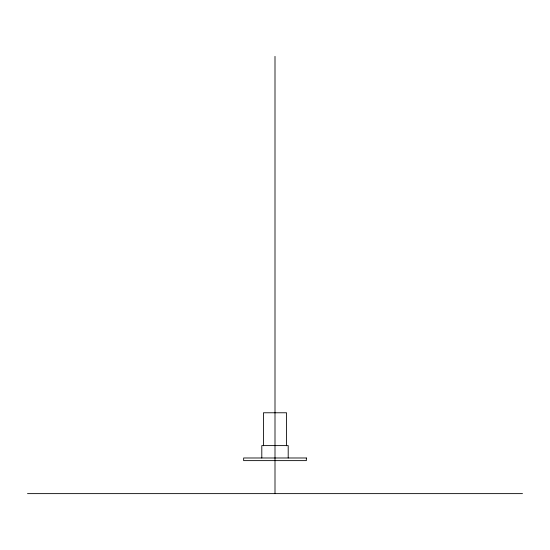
<?xml version="1.0" encoding="UTF-8"?>
<svg xmlns="http://www.w3.org/2000/svg" width="550" height="550" viewBox="0 0 550 550"><rect width="100%" height="100%" fill="white"/><g stroke="black" fill="none" stroke-linecap="round" stroke-linejoin="round"><path stroke-width="0.82" d="M27.5 493.625L522.5 493.625M288.2 457.985L288.2 445.61L261.8 445.61L261.8 457.985M286.55 445.775L286.55 412.775L263.45 412.775L263.45 445.775M275 56.375L275 493.625M306.35 457.985L243.65 457.985L243.65 460.625L306.35 460.625L306.35 457.985"/></g></svg>
